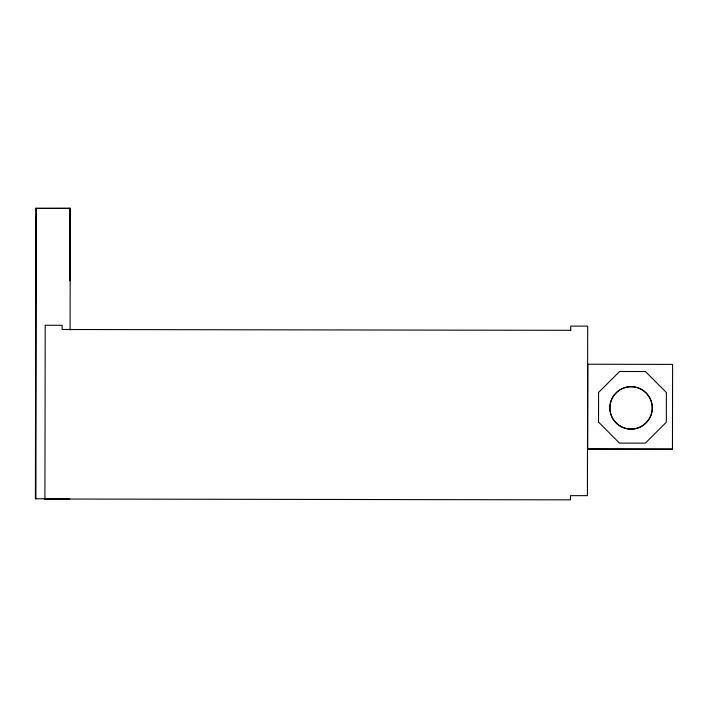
<?xml version="1.0" encoding="UTF-8"?>
<svg xmlns="http://www.w3.org/2000/svg" width="708" height="708" viewBox="0 0 708 708"><rect width="100%" height="100%" fill="white"/><g stroke="black" fill="none" stroke-linecap="round" stroke-linejoin="round"><path stroke-width="1.06" d="M35.869 251.782L36.002 280.749L36.073 216.657L35.878 243.384M70.083 329.91L70.269 208.338L35.843 208.267L35.4 498.768L69.818 499.007L44.153 498.786M35.904 498.954L36.356 208.444L35.843 208.267M69.738 218.099L69.756 208.152M570.728 330.503L570.736 326.105L587.693 326.131L587.419 495.662L570.471 495.635L570.462 499.848L44.923 499.007L45.206 325.264L62.154 325.291L62.145 329.503L570.728 330.317M587.693 448.969L587.835 364.213L672.6 364.416L672.458 449.182L587.693 449.031L672.458 449.12M598.525 422.092L598.579 392.418L619.589 371.479L645.448 371.532L666.387 392.542L666.334 422.207L645.324 443.155L619.465 443.102L598.525 422.083M36.356 208.444L70.269 208.338M69.773 251.836L69.915 280.802L69.977 216.71L69.773 251.836M620.438 426.26A21.187 21.187 0 0 0 652.263 407.967A21.187 21.187 0 0 0 620.5 389.559A21.187 21.187 0 0 0 620.438 426.216A21.187 21.187 0 0 0 652.263 407.923A21.187 21.187 0 0 0 620.5 389.515A21.187 21.187 0 0 0 620.438 426.26"/></g></svg>
